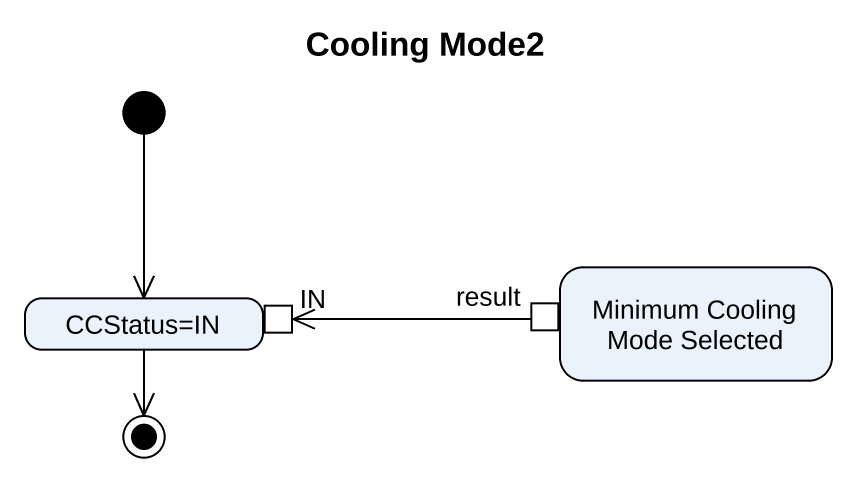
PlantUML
@startuml
title Cooling Mode2
hide empty description
state "CCStatus=IN" as CCStatus_IN {
  state IN <<inputPin>>
}
state "Minimum Cooling Mode Selected" as Minimum_Cooling_Mode {
  state result <<outputPin>>
}
[*] --> CCStatus_IN
result -left-> IN
CCStatus_IN --> [*]
@enduml
